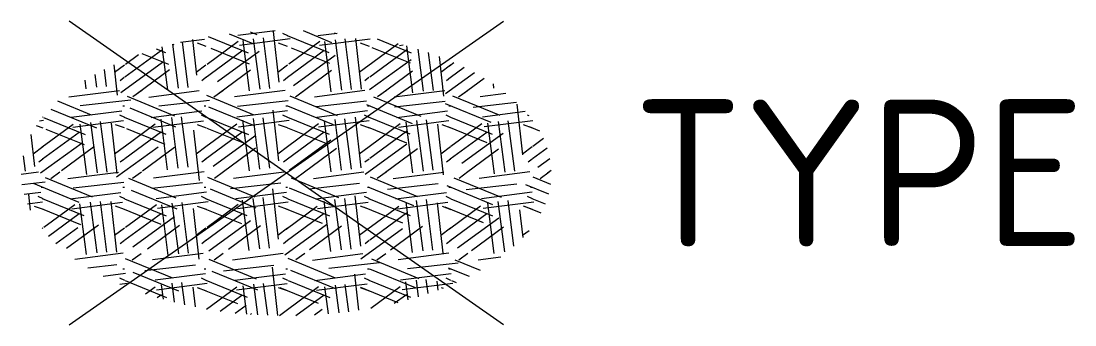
# Model space of a CAD drawing. Extents: x -3.3 to 9.7, y -1.9 to 1.9.
import ezdxf
from ezdxf.enums import TextEntityAlignment as Align

# ---------------------------------------------------------------- set-up
doc = ezdxf.new("R2010")
doc.units = 0
doc.styles.add('NLCS-ISO', font='NLCS-ISO.ttf')

msp = doc.modelspace()

# ---------------------------------------------------------------- hatches: boundary and pattern name
h = msp.add_hatch()
h.set_pattern_fill('AGR-TEELGROND_01', color=256, pattern_type=2)
h.set_pattern_definition([(38.6598, (0.95, 0.12), (-4.00000028385992, -2.999999000165928), [0.06403099999999999, -6.339093]), (36.86989999999999, (0.88, 0.22), (-2.999999917824452, -2.000000123263317), [0.15, -4.85]), (340.0169000000001, (0.89, 0.58), (-8.000000658815072, 2.999999453997193), [0.117047, -11.587653]), (333.4349, (0.94, 0.7), (-0.9999991579409078, 1.000001309396381), [0.067082, -2.168986]), (0, (0.98, 0.81), (1, 1), [0.02, -0.98]), (36.0274, (0.1, 0.92), (-6.999997342068953, -5.000003579257677), [0.136015, -13.465456]), (7.352400000000001, (0.38, 0.55), (22.99999895217235, 3.000008456678851), [0.6251399999999999, -30.631859]), (7.352400000000001, (0.36, 0.67), (22.99999895217235, 3.000008456678851), [0.6251399999999999, -30.631859]), (6.441600000000001, (0.35, 0.8), (53.00000002901029, 5.999999703679953), [0.6239389999999999, -61.76997099999999]), (7.352400000000001, (0.33, 0.92), (22.99999895217235, 3.000008456678851), [0.6251399999999999, -30.631859]), (337.9887, (0, 0.54), (-41.99999515779233, 17.00001264828992), [0.5069520000000001, -50.188216]), (337.6199, (0, 0.67), (-12.0000028015692, 4.999992737372351), [0.551543, -17.833233]), (337.6713, (0, 0.81), (38.99998812640236, -16.00003004717253), [0.605392, -59.933851]), (337.5206, (0.03, 0.93), (17.00000461341889, -6.99998958481414), [0.6276939999999999, -30.757015]), (277.3524, (0.45, 0.62), (3.000008456678836, -22.99999895217235), [0.6251399999999999, -30.631859]), (277.3524, (0.58, 0.64), (3.000008456678836, -22.99999895217235), [0.6251399999999999, -30.631859]), (277.3524, (0.7, 0.65), (3.000008456678836, -22.99999895217235), [0.6251399999999999, -30.631859]), (276.4416000000001, (0.83, 0.67), (5.999999703679964, -53.00000002901029), [0.6239389999999999, -61.76997099999999]), (36.6341, (0.21, 0), (-35.00000643598777, -25.99999157420453), [0.486004, -48.114407]), (35.96050000000001, (0.02, 0.02), (-40.00000888931653, -28.99998814946078), [0.630079, -62.37785699999999]), (36.2538, (0, 0.16), (-11.00000485974755, -7.999992867723464), [0.558032, -18.043043]), (36.3844, (0, 0.31), (-14.99999055285783, -11.0000129168354), [0.472017, -23.12883])])
edge = h.paths.add_edge_path()
edge.add_ellipse((0, 0), major_axis=(-3.25, 1.642295036874148e-15), ratio=0.5384615384692354, start_angle=0, end_angle=359.9999999999999)

# ---------------------------------------------------------------- linework, layer by layer
for p, q in [((-2.662244143939224, -1.864123418140899), (2.662244143939223, 1.864123418140899)), ((2.662244143939223, -1.864123418140899), (-2.662244143939225, 1.864123418140899))]:
    msp.add_line(p, q)

# ---------------------------------------------------------------- texts
at = {"style": 'NLCS-ISO'}
msp.add_attdef('TYPE', text='', height=1.8, dxfattribs=at).set_placement((4.25, -1.450228825916611e-15), align=Align.MIDDLE_LEFT)

doc.saveas('drawing.dxf')
